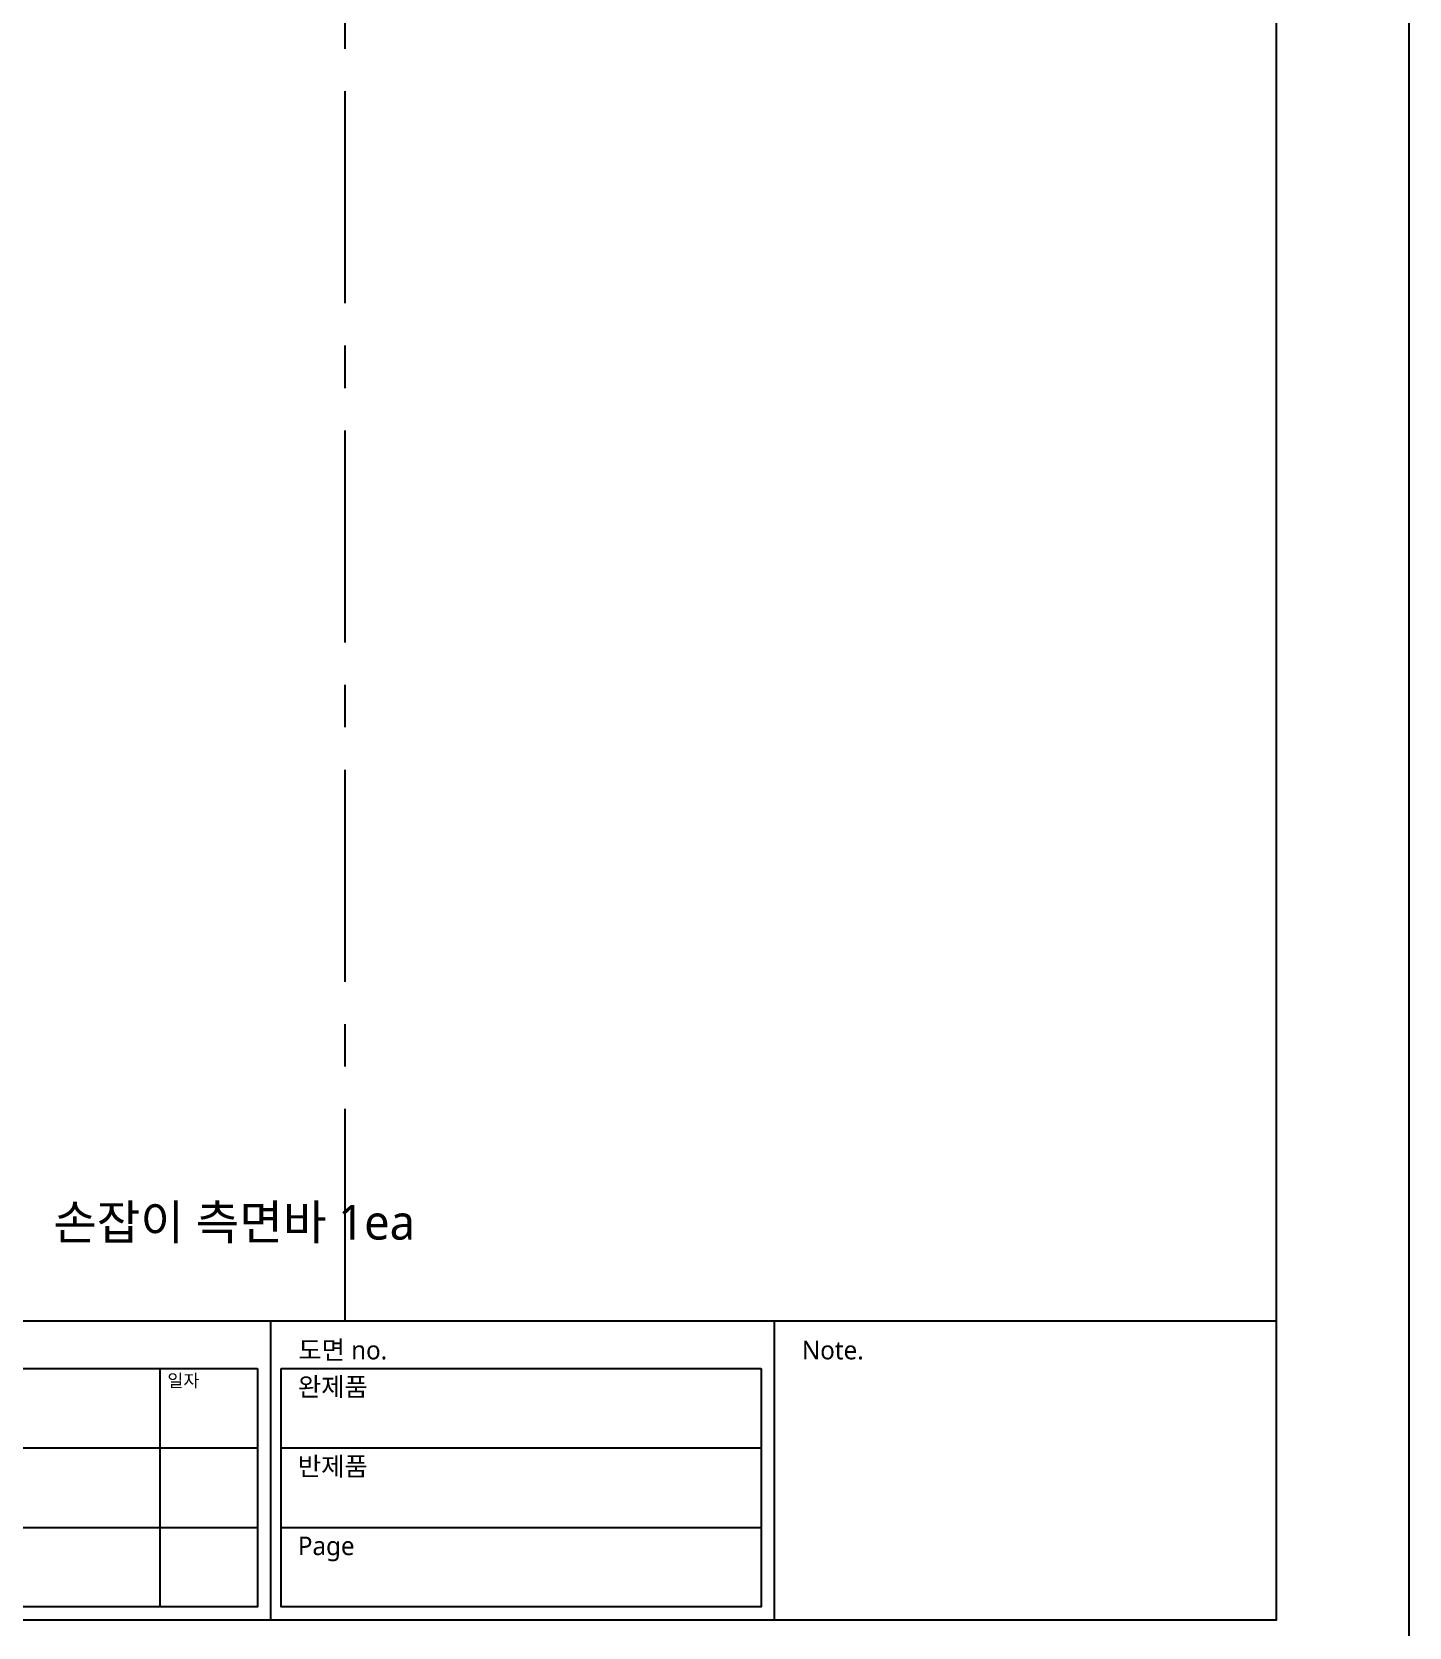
# Model space of a CAD drawing. Header units: millimetres. Extents: x -44117 to 256353, y -2095463 to 65325.
# Drawn here: x 62919 to 64981, y 30614 to 33003 of the extents above; entities that cross this region are included whole.
import ezdxf

# ---------------------------------------------------------------- set-up
doc = ezdxf.new("R2010")
doc.units = ezdxf.units.MM
doc.header["$LTSCALE"] = 10
doc.linetypes.add('CENTER', pattern=[50.8, 31.75, -6.35, 6.35, -6.35])
doc.layers.add('cen', color=1, linetype='CENTER')
doc.styles.add('고딕', font='')
doc.styles.get('고딕').set_extended_font_data('HYgtrE')

# ---------------------------------------------------------------- blocks, each defined once
blk = doc.blocks.new('a4 1scale')
at = {"color": 8}
for p, q in [((-15144.83, -4477.05), (-14867.83, -4477.05)), ((-14943.7, -4499.62), (-14943.7, -4477.06)), ((-14905.71, -4499.62), (-14905.71, -4477.06)), ((-14980.9, -4480.63), (-14944.7, -4480.63)), ((-14952.08, -4480.63), (-14952.08, -4498.62)), ((-14942.91, -4480.63), (-14906.71, -4480.63)), ((-14980.9, -4486.63), (-14944.7, -4486.63)), ((-14942.91, -4486.63), (-14906.71, -4486.63)), ((-14980.9, -4492.63), (-14944.7, -4492.63)), ((-14942.91, -4492.63), (-14906.71, -4492.63))]:
    blk.add_line(p, q, dxfattribs=at)
for points in [[(-15154.83, -4509.61), (-14857.83, -4509.61), (-14857.83, -4299.61), (-15154.83, -4299.61)], [(-15144.83, -4499.61), (-14867.83, -4499.61), (-14867.83, -4309.61), (-15144.83, -4309.61)]]:
    blk.add_lwpolyline(points, close=True)
for points in [[(-14944.7, -4480.63), (-14944.7, -4498.62), (-14980.9, -4498.62), (-14980.9, -4480.63)], [(-14906.71, -4480.63), (-14906.71, -4498.62), (-14942.91, -4498.62), (-14942.91, -4480.63)]]:
    blk.add_lwpolyline(points, dxfattribs=at)
at = {"color": 8, "attachment_point": 1, "style": '고딕'}
for s, insert, char_height, width in [('{\\fMalgun Gothic|b0|i0|c129|p50;도면 no.}', (-14941.63, -4478.55), 1.4003, 21.6513), ('{\\fMalgun Gothic|b0|i0|c129|p50;Note.}', (-14903.64, -4478.55), 1.4003, 21.6513), ('{\\fMalgun Gothic|b0|i0|c129|p50;일자}', (-14951.5, -4481.07), 0.96, 25.9815), ('{\\fGulim|b0|i0|c129|p50;완\\fMalgun Gothic|b0|i0|c129|p50;제품}', (-14941.66, -4481.32), 1.4003, 21.6513), ('{\\fMalgun Gothic|b0|i0|c129|p50;반제품}', (-14941.66, -4487.32), 1.4003, 21.6513), ('{\\fMalgun Gothic|b0|i0|c129|p50;Page}', (-14941.66, -4493.32), 1.4003, 21.6513)]:
    blk.add_mtext(s, dxfattribs=dict(at, insert=insert, char_height=char_height, width=width))

msp = doc.modelspace()

# ---------------------------------------------------------------- linework, layer by layer
at = {"layer": 'cen'}
msp.add_line((63388.3256, 31072.66488), (63388.3256, 34395.6435), dxfattribs=at)

# ---------------------------------------------------------------- block references
at = {"color": 1, "xscale": 19.845, "yscale": 19.845, "zscale": 19.845}
msp.add_blockref('a4 1scale', (359834.80135, 119919.83449), dxfattribs=at)

# ---------------------------------------------------------------- texts
at = {"color": 142, "insert": (63222.12921, 31217.78764), "char_height": 52.004575, "width": 1506.5379465, "attachment_point": 5, "style": '고딕'}
msp.add_mtext('{\\fMalgun Gothic|b0|i0|c129|p50;손잡이 측면바 1ea}', dxfattribs=at)

doc.saveas('drawing.dxf')
